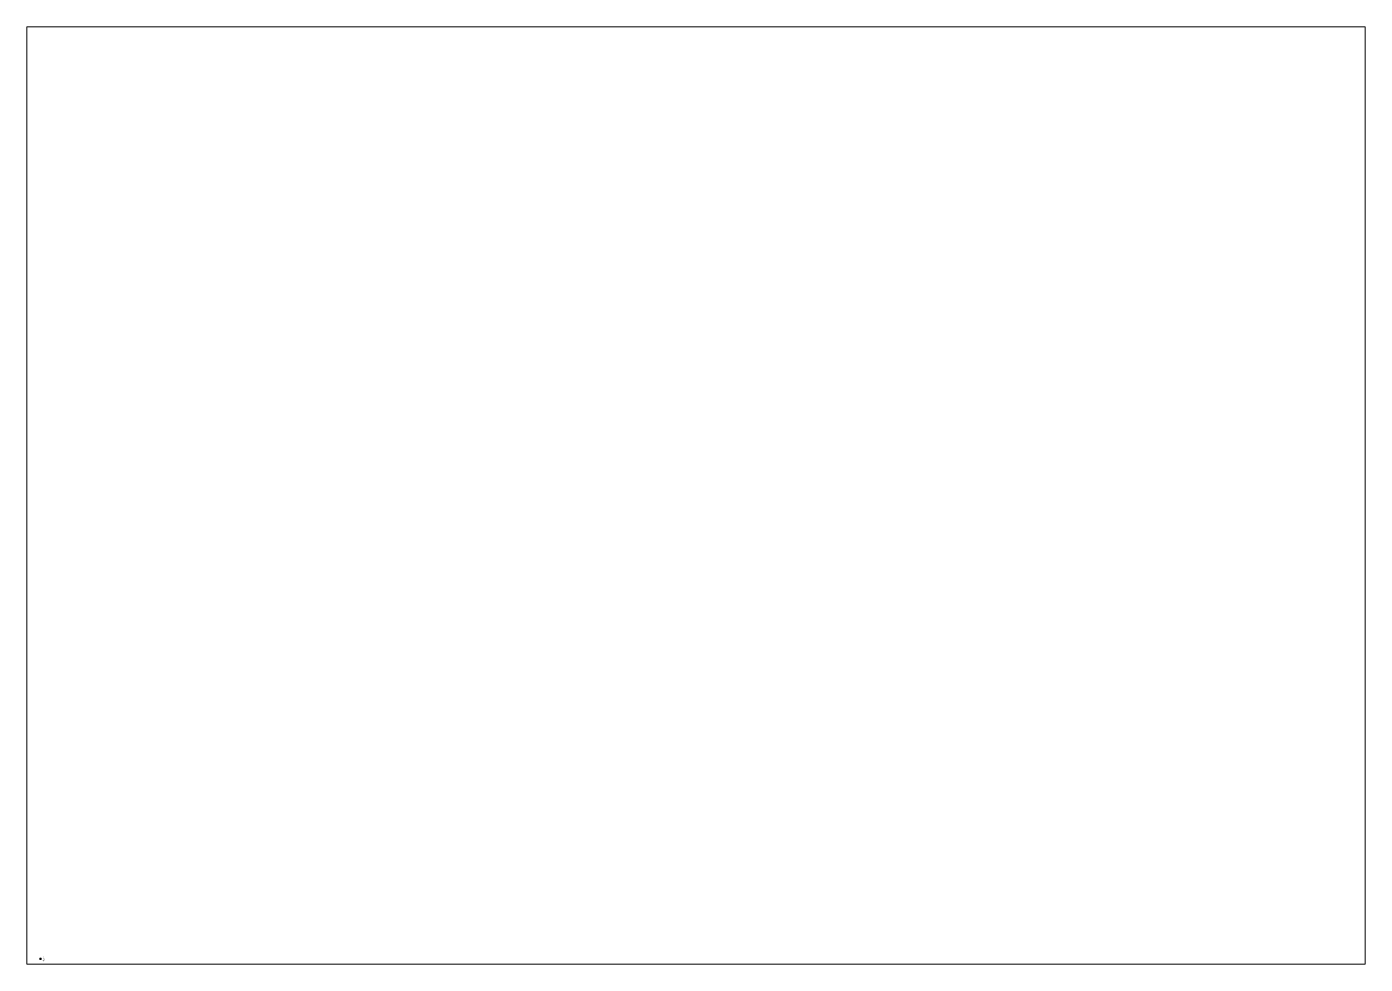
# Paper-space layout 'Présentation1' of a CAD drawing. Header units: metres. Extents: x 29 to 262, y 20 to 183.
# The model-space entities are those that its viewports show. They can reach past a viewport. Long polylines and large blocks are cut down to what shows.
import ezdxf

# ---------------------------------------------------------------- set-up
doc = ezdxf.new("R2010")
doc.units = ezdxf.units.M
doc.header["$LTSCALE"] = 2
doc.linetypes.add('Socle_Continu', pattern=[2.5, 2.5, 0])
doc.layers.get('0').update_dxf_attribs({"lineweight": 30})
doc.layers.add('MOBUR_SCS', color=251, linetype='Socle_Continu', lineweight=13)
doc.styles.get("Standard").update_dxf_attribs({"font": 'arial.ttf'})

msp = doc.modelspace()

# ---------------------------------------------------------------- hatches: boundary and pattern name
at = {"layer": 'MOBUR_SCS', "linetype": 'Socle_Continu'}
h = msp.add_hatch(color=256, dxfattribs=at)
h.dxf.hatch_style = 1
h.paths.add_polyline_path([(0.2, 0.02), (0.32, 0.02), (0.26, 0.09), (0.2, 0.09), (0.14, 0.09), (0.08, 0.02)])

# ---------------------------------------------------------------- linework, layer by layer
msp.add_lwpolyline([(0, 0.4), (0.4, 0.4), (0.4, 0), (0, 0)], close=True, dxfattribs=at)
at = {"layer": 'MOBUR_SCS', "linetype": 'Socle_Continu', "flags": 128}
for points in [[(0.03, 0.37), (0.11, 0.17, -0.17928), (0.11, 0.1), (0.03, 0.03)], [(0.37, 0.37), (0.29, 0.17, 0.17928), (0.29, 0.1), (0.37, 0.03)]]:
    msp.add_lwpolyline(points, format="xyb", dxfattribs=at)
msp.add_lwpolyline([(0.2, 0.02), (0.08, 0.02), (0.14, 0.09), (0.2, 0.09), (0.26, 0.09), (0.32, 0.02)], close=True, dxfattribs=at)

# ---------------------------------------------------------------- texts
at = {"layer": 'MOBUR_SCS', "linetype": 'Socle_Continu', "flags": 9}
for tag, p, s in [('ID', (0.89, 0.71), 'NP_2602'), ('NATURE', (0.89, 0.39), 'Conteneur'), ('FAMILLE', (0.89, 0.06), 'Mobilier urbain'), ('CALQUE', (0.89, -0.26), 'MOBUR_SCS'), ('PCRS', (0.89, -0.58), 'HabillageSymbole')]:
    msp.add_attdef(tag, p, s, height=0.2, dxfattribs=at)

psp = doc.layouts.new('Présentation1')

# ---------------------------------------------------------------- viewports
at = {"layer": '0'}
psp.add_viewport(center=(145.35, 101.77), size=(232.56, 162.8309), view_center_point=(210, 148.5), view_height=299.995, dxfattribs=at)

doc.saveas('drawing.dxf')
